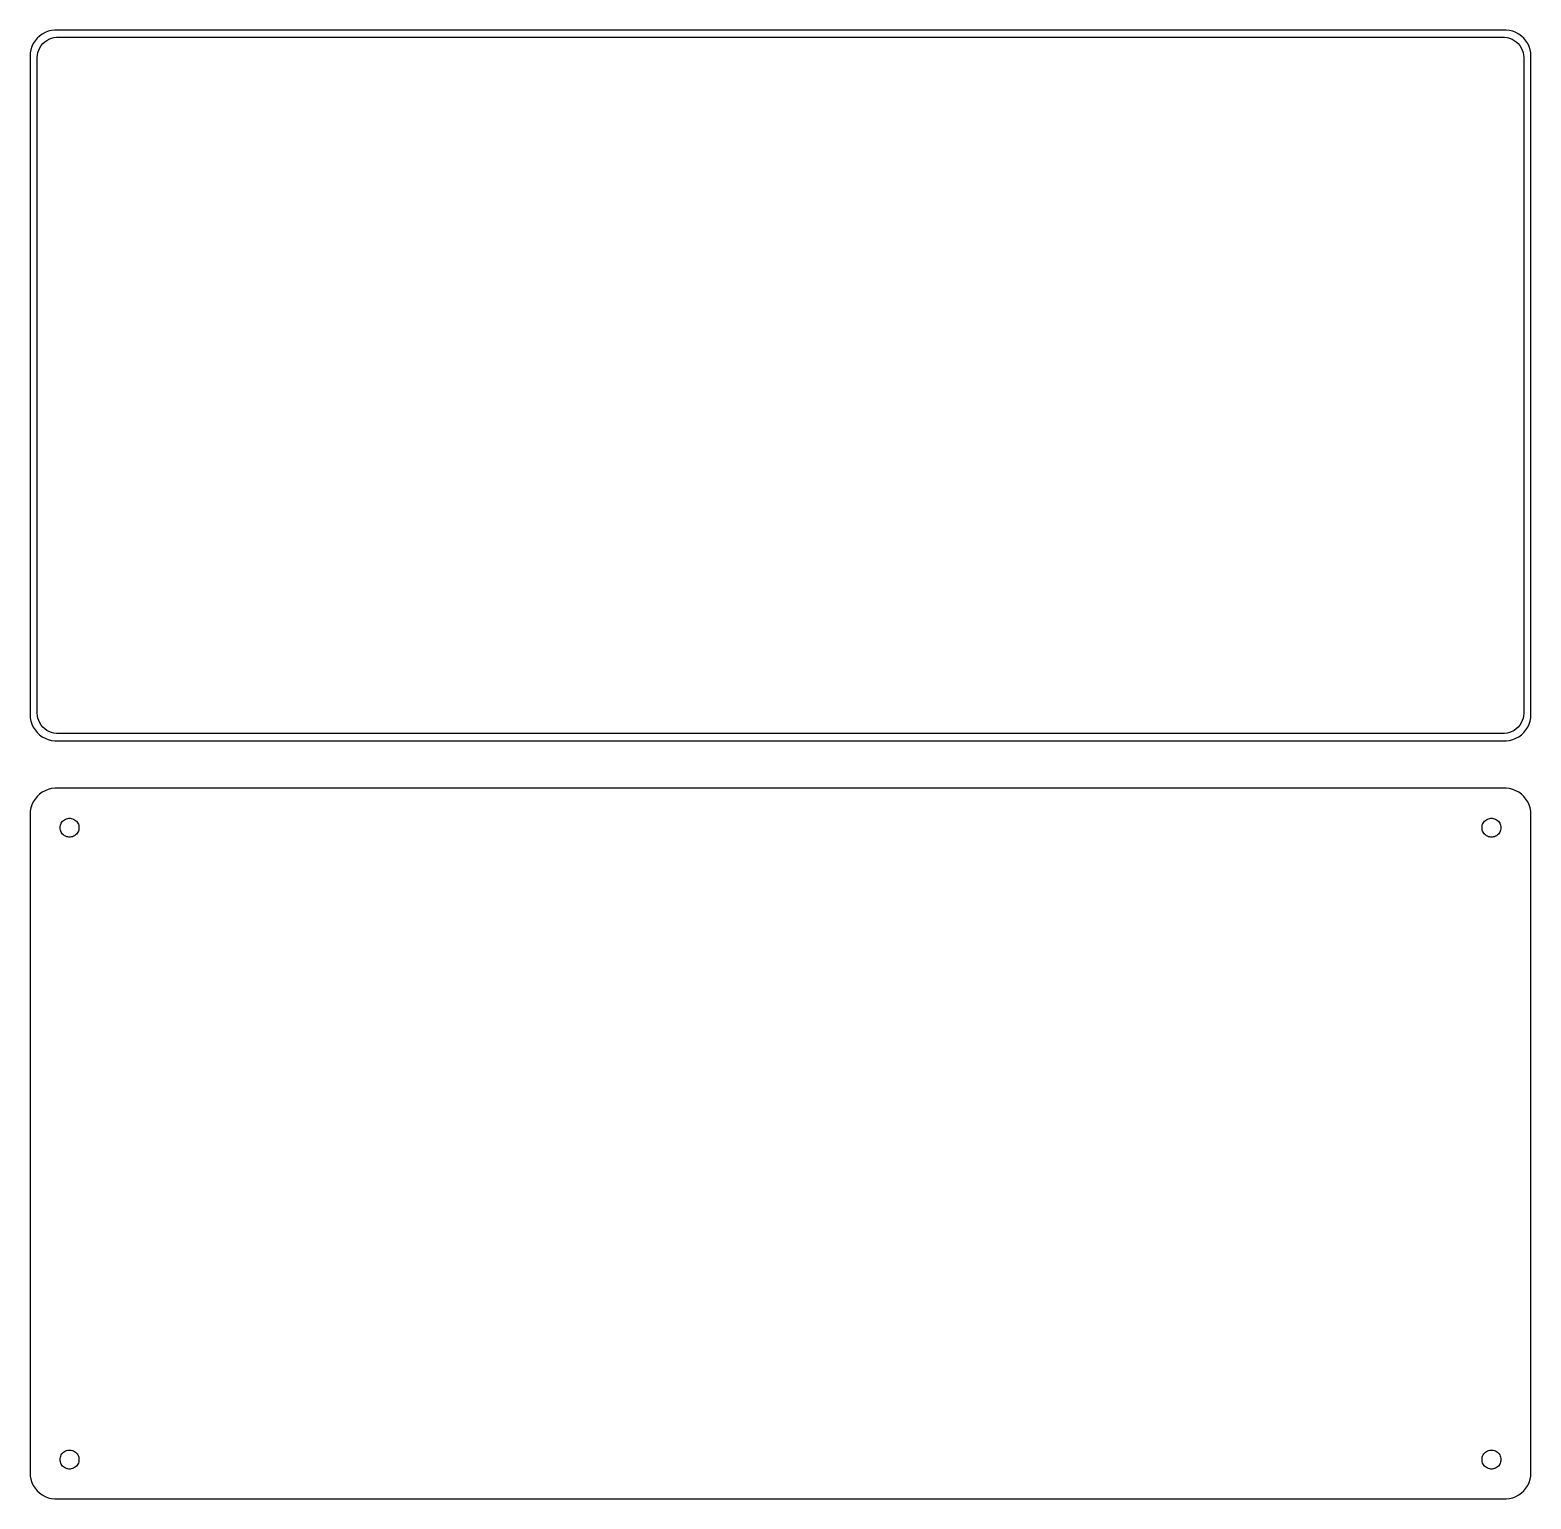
# Model space of a CAD drawing. Header units: metres. Extents: x -142 to 142, y 77 to 355.
import ezdxf

# ---------------------------------------------------------------- set-up
doc = ezdxf.new("R2010")
doc.units = ezdxf.units.M

msp = doc.modelspace()

# ---------------------------------------------------------------- linework, layer by layer
for p, q in [((-141.545, 353.439), (-141.882, 352.909)), ((-141.145, 353.923), (-141.545, 353.439)), ((-140.687, 354.353), (-141.145, 353.923)), ((-140.179, 354.722), (-140.687, 354.353)), ((-139.629, 355.024), (-140.179, 354.722)), ((-139.716, 353.231), (-139.323, 353.517)), ((-139.045, 355.255), (-139.629, 355.024)), ((-139.323, 353.517), (-138.898, 353.751)), ((-138.437, 355.411), (-139.045, 355.255)), ((-138.898, 353.751), (-138.446, 353.93)), ((-138.446, 353.93), (-137.975, 354.051)), ((-137.814, 355.49), (-138.437, 355.411)), ((-137.975, 354.051), (-137.493, 354.112)), ((137.814, 355.49), (-137.814, 355.49)), ((-137.493, 354.112), (137.493, 354.112)), ((137.493, 354.112), (137.975, 354.051)), ((138.437, 355.411), (137.814, 355.49)), ((137.975, 354.051), (138.446, 353.93)), ((139.045, 355.255), (138.437, 355.411)), ((138.446, 353.93), (138.898, 353.751)), ((138.898, 353.751), (139.323, 353.517)), ((139.629, 355.024), (139.045, 355.255)), ((139.323, 353.517), (139.716, 353.231)), ((140.179, 354.722), (139.629, 355.024)), ((140.687, 354.353), (140.179, 354.722)), ((141.145, 353.923), (140.687, 354.353)), ((141.545, 353.439), (141.145, 353.923)), ((141.882, 352.909), (141.545, 353.439)), ((-142.461, 351.127), (-142.5, 350.5)), ((-142.343, 351.743), (-142.461, 351.127)), ((-142.149, 352.341), (-142.343, 351.743)), ((-141.882, 352.909), (-142.149, 352.341)), ((-141.119, 350.25), (-141.089, 350.735)), ((-141.089, 350.735), (-140.998, 351.212)), ((-140.998, 351.212), (-140.848, 351.674)), ((-140.848, 351.674), (-140.641, 352.114)), ((-140.641, 352.114), (-140.38, 352.524)), ((-140.38, 352.524), (-140.071, 352.899)), ((-140.071, 352.899), (-139.716, 353.231)), ((139.716, 353.231), (140.071, 352.899)), ((140.071, 352.899), (140.38, 352.524)), ((140.38, 352.524), (140.641, 352.114)), ((140.641, 352.114), (140.848, 351.674)), ((140.848, 351.674), (140.998, 351.212)), ((140.998, 351.212), (141.089, 350.735)), ((141.089, 350.735), (141.119, 350.25)), ((142.149, 352.341), (141.882, 352.909)), ((142.343, 351.743), (142.149, 352.341)), ((142.461, 351.127), (142.343, 351.743)), ((142.5, 350.5), (142.461, 351.127)), ((-142.5, 350.5), (-142.5, 225.5)), ((-141.119, 225.75), (-141.119, 350.25)), ((141.119, 350.25), (141.119, 225.75)), ((142.5, 225.5), (142.5, 350.5)), ((-142.5, 225.5), (-142.461, 224.873)), ((-141.089, 225.265), (-141.119, 225.75)), ((-140.998, 224.788), (-141.089, 225.265)), ((141.089, 225.265), (140.998, 224.788)), ((141.119, 225.75), (141.089, 225.265)), ((142.461, 224.873), (142.5, 225.5)), ((-142.461, 224.873), (-142.343, 224.257)), ((-142.343, 224.257), (-142.149, 223.659)), ((-142.149, 223.659), (-141.882, 223.091)), ((-141.882, 223.091), (-141.545, 222.561)), ((-141.545, 222.561), (-141.145, 222.077)), ((-140.848, 224.326), (-140.998, 224.788)), ((-140.641, 223.886), (-140.848, 224.326)), ((-140.38, 223.476), (-140.641, 223.886)), ((-140.071, 223.101), (-140.38, 223.476)), ((-139.716, 222.769), (-140.071, 223.101)), ((-139.323, 222.483), (-139.716, 222.769)), ((-138.898, 222.249), (-139.323, 222.483)), ((139.323, 222.483), (138.898, 222.249)), ((139.716, 222.769), (139.323, 222.483)), ((140.071, 223.101), (139.716, 222.769)), ((140.38, 223.476), (140.071, 223.101)), ((140.641, 223.886), (140.38, 223.476)), ((140.848, 224.326), (140.641, 223.886)), ((140.998, 224.788), (140.848, 224.326)), ((141.145, 222.077), (141.545, 222.561)), ((141.545, 222.561), (141.882, 223.091)), ((141.882, 223.091), (142.149, 223.659)), ((142.149, 223.659), (142.343, 224.257)), ((142.343, 224.257), (142.461, 224.873)), ((-141.145, 222.077), (-140.687, 221.647)), ((-140.687, 221.647), (-140.179, 221.278)), ((-140.179, 221.278), (-139.629, 220.976)), ((-139.629, 220.976), (-139.045, 220.745)), ((-139.045, 220.745), (-138.437, 220.589)), ((-138.446, 222.07), (-138.898, 222.249)), ((-137.975, 221.949), (-138.446, 222.07)), ((-138.437, 220.589), (-137.814, 220.51)), ((-137.493, 221.888), (-137.975, 221.949)), ((-137.814, 220.51), (137.814, 220.51)), ((137.493, 221.888), (-137.493, 221.888)), ((137.975, 221.949), (137.493, 221.888)), ((137.814, 220.51), (138.437, 220.589)), ((138.446, 222.07), (137.975, 221.949)), ((138.437, 220.589), (139.045, 220.745)), ((138.898, 222.249), (138.446, 222.07)), ((139.045, 220.745), (139.629, 220.976)), ((139.629, 220.976), (140.179, 221.278)), ((140.179, 221.278), (140.687, 221.647)), ((140.687, 221.647), (141.145, 222.077)), ((-139.629, 211.024), (-140.179, 210.722)), ((-139.045, 211.255), (-139.629, 211.024)), ((-138.437, 211.411), (-139.045, 211.255)), ((-137.814, 211.49), (-138.437, 211.411)), ((137.814, 211.49), (-137.814, 211.49)), ((138.437, 211.411), (137.814, 211.49)), ((139.045, 211.255), (138.437, 211.411)), ((139.629, 211.024), (139.045, 211.255)), ((140.179, 210.722), (139.629, 211.024)), ((-142.149, 208.341), (-142.343, 207.743)), ((-141.882, 208.909), (-142.149, 208.341)), ((-141.545, 209.439), (-141.882, 208.909)), ((-141.145, 209.923), (-141.545, 209.439)), ((-140.687, 210.353), (-141.145, 209.923)), ((-140.179, 210.722), (-140.687, 210.353)), ((140.687, 210.353), (140.179, 210.722)), ((141.145, 209.923), (140.687, 210.353)), ((141.545, 209.439), (141.145, 209.923)), ((141.882, 208.909), (141.545, 209.439)), ((142.149, 208.341), (141.882, 208.909)), ((142.343, 207.743), (142.149, 208.341)), ((-142.461, 207.127), (-142.5, 206.5)), ((-142.5, 206.5), (-142.5, 81.5)), ((-142.343, 207.743), (-142.461, 207.127)), ((-136.456, 205.058), (-136.312, 205.232)), ((-136.312, 205.232), (-136.147, 205.387)), ((-136.147, 205.387), (-135.964, 205.52)), ((-135.964, 205.52), (-135.766, 205.629)), ((-135.766, 205.629), (-135.556, 205.712)), ((-135.556, 205.712), (-135.337, 205.768)), ((-135.337, 205.768), (-135.113, 205.796)), ((-135.113, 205.796), (-134.887, 205.796)), ((-134.887, 205.796), (-134.663, 205.768)), ((-134.663, 205.768), (-134.444, 205.712)), ((-134.444, 205.712), (-134.234, 205.629)), ((-134.234, 205.629), (-134.036, 205.52)), ((-134.036, 205.52), (-133.853, 205.387)), ((-133.853, 205.387), (-133.688, 205.232)), ((-133.688, 205.232), (-133.544, 205.058)), ((133.544, 205.058), (133.688, 205.232)), ((133.688, 205.232), (133.853, 205.387)), ((133.853, 205.387), (134.036, 205.52)), ((134.036, 205.52), (134.234, 205.629)), ((134.234, 205.629), (134.444, 205.712)), ((134.444, 205.712), (134.663, 205.768)), ((134.663, 205.768), (134.887, 205.796)), ((134.887, 205.796), (135.113, 205.796)), ((135.113, 205.796), (135.337, 205.768)), ((135.337, 205.768), (135.556, 205.712)), ((135.556, 205.712), (135.766, 205.629)), ((135.766, 205.629), (135.964, 205.52)), ((135.964, 205.52), (136.147, 205.387)), ((136.147, 205.387), (136.312, 205.232)), ((136.312, 205.232), (136.456, 205.058)), ((142.461, 207.127), (142.343, 207.743)), ((142.5, 206.5), (142.461, 207.127)), ((142.5, 81.5), (142.5, 206.5)), ((-136.8, 204), (-136.786, 204.226)), ((-136.786, 203.774), (-136.8, 204)), ((-136.786, 204.226), (-136.743, 204.448)), ((-136.743, 203.552), (-136.786, 203.774)), ((-136.743, 204.448), (-136.674, 204.663)), ((-136.674, 203.337), (-136.743, 203.552)), ((-136.674, 204.663), (-136.577, 204.867)), ((-136.577, 203.133), (-136.674, 203.337)), ((-136.577, 204.867), (-136.456, 205.058)), ((-136.456, 202.942), (-136.577, 203.133)), ((-136.312, 202.768), (-136.456, 202.942)), ((-136.147, 202.613), (-136.312, 202.768)), ((-135.964, 202.48), (-136.147, 202.613)), ((-135.766, 202.371), (-135.964, 202.48)), ((-135.556, 202.288), (-135.766, 202.371)), ((-134.234, 202.371), (-134.444, 202.288)), ((-134.036, 202.48), (-134.234, 202.371)), ((-133.853, 202.613), (-134.036, 202.48)), ((-133.688, 202.768), (-133.853, 202.613)), ((-133.544, 202.942), (-133.688, 202.768)), ((-133.544, 205.058), (-133.423, 204.867)), ((-133.423, 203.133), (-133.544, 202.942)), ((-133.423, 204.867), (-133.326, 204.663)), ((-133.326, 203.337), (-133.423, 203.133)), ((-133.326, 204.663), (-133.257, 204.448)), ((-133.257, 203.552), (-133.326, 203.337)), ((-133.257, 204.448), (-133.214, 204.226)), ((-133.214, 203.774), (-133.257, 203.552)), ((-133.214, 204.226), (-133.2, 204)), ((-133.2, 204), (-133.214, 203.774)), ((133.2, 204), (133.214, 204.226)), ((133.214, 203.774), (133.2, 204)), ((133.214, 204.226), (133.257, 204.448)), ((133.257, 203.552), (133.214, 203.774)), ((133.257, 204.448), (133.326, 204.663)), ((133.326, 203.337), (133.257, 203.552)), ((133.326, 204.663), (133.423, 204.867)), ((133.423, 203.133), (133.326, 203.337)), ((133.423, 204.867), (133.544, 205.058)), ((133.544, 202.942), (133.423, 203.133)), ((133.688, 202.768), (133.544, 202.942)), ((133.853, 202.613), (133.688, 202.768)), ((134.036, 202.48), (133.853, 202.613)), ((134.234, 202.371), (134.036, 202.48)), ((134.444, 202.288), (134.234, 202.371)), ((135.766, 202.371), (135.556, 202.288)), ((135.964, 202.48), (135.766, 202.371)), ((136.147, 202.613), (135.964, 202.48)), ((136.312, 202.768), (136.147, 202.613)), ((136.456, 202.942), (136.312, 202.768)), ((136.456, 205.058), (136.577, 204.867)), ((136.577, 203.133), (136.456, 202.942)), ((136.577, 204.867), (136.674, 204.663)), ((136.674, 203.337), (136.577, 203.133)), ((136.674, 204.663), (136.743, 204.448)), ((136.743, 203.552), (136.674, 203.337)), ((136.743, 204.448), (136.786, 204.226)), ((136.786, 203.774), (136.743, 203.552)), ((136.786, 204.226), (136.8, 204)), ((136.8, 204), (136.786, 203.774)), ((-135.337, 202.232), (-135.556, 202.288)), ((-135.113, 202.204), (-135.337, 202.232)), ((-134.887, 202.204), (-135.113, 202.204)), ((-134.663, 202.232), (-134.887, 202.204)), ((-134.444, 202.288), (-134.663, 202.232)), ((134.663, 202.232), (134.444, 202.288)), ((134.887, 202.204), (134.663, 202.232)), ((135.113, 202.204), (134.887, 202.204)), ((135.337, 202.232), (135.113, 202.204)), ((135.556, 202.288), (135.337, 202.232)), ((-136.147, 85.3869), (-135.964, 85.5198)), ((-135.964, 85.5198), (-135.766, 85.6287)), ((-135.766, 85.6287), (-135.556, 85.7119)), ((-135.556, 85.7119), (-135.337, 85.7681)), ((-135.337, 85.7681), (-135.113, 85.7964)), ((-135.113, 85.7964), (-134.887, 85.7964)), ((-134.887, 85.7964), (-134.663, 85.7681)), ((-134.663, 85.7681), (-134.444, 85.7119)), ((-134.444, 85.7119), (-134.234, 85.6287)), ((-134.234, 85.6287), (-134.036, 85.5198)), ((-134.036, 85.5198), (-133.853, 85.3869)), ((133.853, 85.3869), (134.036, 85.5198)), ((134.036, 85.5198), (134.234, 85.6287)), ((134.234, 85.6287), (134.444, 85.7119)), ((134.444, 85.7119), (134.663, 85.7681)), ((134.663, 85.7681), (134.887, 85.7964)), ((134.887, 85.7964), (135.113, 85.7964)), ((135.113, 85.7964), (135.337, 85.7681)), ((135.337, 85.7681), (135.556, 85.7119)), ((135.556, 85.7119), (135.766, 85.6287)), ((135.766, 85.6287), (135.964, 85.5198)), ((135.964, 85.5198), (136.147, 85.3869)), ((-136.8, 84), (-136.786, 84.2256)), ((-136.786, 83.7744), (-136.8, 84)), ((-136.786, 84.2256), (-136.743, 84.4476)), ((-136.743, 83.5524), (-136.786, 83.7744)), ((-136.743, 84.4476), (-136.674, 84.6626)), ((-136.674, 83.3374), (-136.743, 83.5524)), ((-136.674, 84.6626), (-136.577, 84.8672)), ((-136.577, 83.1328), (-136.674, 83.3374)), ((-136.577, 84.8672), (-136.456, 85.058)), ((-136.456, 82.942), (-136.577, 83.1328)), ((-136.456, 85.058), (-136.312, 85.2322)), ((-136.312, 82.7678), (-136.456, 82.942)), ((-136.312, 85.2322), (-136.147, 85.3869)), ((-136.147, 82.6131), (-136.312, 82.7678)), ((-133.853, 85.3869), (-133.688, 85.2322)), ((-133.688, 82.7678), (-133.853, 82.6131)), ((-133.688, 85.2322), (-133.544, 85.058)), ((-133.544, 82.942), (-133.688, 82.7678)), ((-133.544, 85.058), (-133.423, 84.8672)), ((-133.423, 83.1328), (-133.544, 82.942)), ((-133.423, 84.8672), (-133.326, 84.6626)), ((-133.326, 83.3374), (-133.423, 83.1328)), ((-133.326, 84.6626), (-133.257, 84.4476)), ((-133.257, 83.5524), (-133.326, 83.3374)), ((-133.257, 84.4476), (-133.214, 84.2256)), ((-133.214, 83.7744), (-133.257, 83.5524)), ((-133.214, 84.2256), (-133.2, 84)), ((-133.2, 84), (-133.214, 83.7744)), ((133.2, 84), (133.214, 84.2256)), ((133.214, 83.7744), (133.2, 84)), ((133.214, 84.2256), (133.257, 84.4476)), ((133.257, 83.5524), (133.214, 83.7744)), ((133.257, 84.4476), (133.326, 84.6626)), ((133.326, 83.3374), (133.257, 83.5524)), ((133.326, 84.6626), (133.423, 84.8672)), ((133.423, 83.1328), (133.326, 83.3374)), ((133.423, 84.8672), (133.544, 85.058)), ((133.544, 82.942), (133.423, 83.1328)), ((133.544, 85.058), (133.688, 85.2322)), ((133.688, 82.7678), (133.544, 82.942)), ((133.688, 85.2322), (133.853, 85.3869)), ((133.853, 82.6131), (133.688, 82.7678)), ((136.147, 85.3869), (136.312, 85.2322)), ((136.312, 82.7678), (136.147, 82.6131)), ((136.312, 85.2322), (136.456, 85.058)), ((136.456, 82.942), (136.312, 82.7678)), ((136.456, 85.058), (136.577, 84.8672)), ((136.577, 83.1328), (136.456, 82.942)), ((136.577, 84.8672), (136.674, 84.6626)), ((136.674, 83.3374), (136.577, 83.1328)), ((136.674, 84.6626), (136.743, 84.4476)), ((136.743, 83.5524), (136.674, 83.3374)), ((136.743, 84.4476), (136.786, 84.2256)), ((136.786, 83.7744), (136.743, 83.5524)), ((136.786, 84.2256), (136.8, 84)), ((136.8, 84), (136.786, 83.7744)), ((-142.5, 81.5), (-142.461, 80.8733)), ((-142.461, 80.8733), (-142.343, 80.2566)), ((-142.343, 80.2566), (-142.149, 79.6594)), ((-135.964, 82.4802), (-136.147, 82.6131)), ((-135.766, 82.3713), (-135.964, 82.4802)), ((-135.556, 82.2881), (-135.766, 82.3713)), ((-135.337, 82.2319), (-135.556, 82.2881)), ((-135.113, 82.2036), (-135.337, 82.2319)), ((-134.887, 82.2036), (-135.113, 82.2036)), ((-134.663, 82.2319), (-134.887, 82.2036)), ((-134.444, 82.2881), (-134.663, 82.2319)), ((-134.234, 82.3713), (-134.444, 82.2881)), ((-134.036, 82.4802), (-134.234, 82.3713)), ((-133.853, 82.6131), (-134.036, 82.4802)), ((134.036, 82.4802), (133.853, 82.6131)), ((134.234, 82.3713), (134.036, 82.4802)), ((134.444, 82.2881), (134.234, 82.3713)), ((134.663, 82.2319), (134.444, 82.2881)), ((134.887, 82.2036), (134.663, 82.2319)), ((135.113, 82.2036), (134.887, 82.2036)), ((135.337, 82.2319), (135.113, 82.2036)), ((135.556, 82.2881), (135.337, 82.2319)), ((135.766, 82.3713), (135.556, 82.2881)), ((135.964, 82.4802), (135.766, 82.3713)), ((136.147, 82.6131), (135.964, 82.4802)), ((142.149, 79.6594), (142.343, 80.2566)), ((142.343, 80.2566), (142.461, 80.8733)), ((142.461, 80.8733), (142.5, 81.5)), ((-142.149, 79.6594), (-141.882, 79.0912)), ((-141.882, 79.0912), (-141.545, 78.5611)), ((-141.545, 78.5611), (-141.145, 78.0773)), ((-141.145, 78.0773), (-140.687, 77.6474)), ((-140.687, 77.6474), (-140.179, 77.2784)), ((-140.179, 77.2784), (-139.629, 76.9759)), ((-139.629, 76.9759), (-139.045, 76.7447)), ((139.045, 76.7447), (139.629, 76.9759)), ((139.629, 76.9759), (140.179, 77.2784)), ((140.179, 77.2784), (140.687, 77.6474)), ((140.687, 77.6474), (141.145, 78.0773)), ((141.145, 78.0773), (141.545, 78.5611)), ((141.545, 78.5611), (141.882, 79.0912)), ((141.882, 79.0912), (142.149, 79.6594)), ((-139.045, 76.7447), (-138.437, 76.5886)), ((-138.437, 76.5886), (-137.814, 76.5099)), ((-137.814, 76.5099), (137.814, 76.5099)), ((137.814, 76.5099), (138.437, 76.5886)), ((138.437, 76.5886), (139.045, 76.7447))]:
    msp.add_line(p, q)

doc.saveas('drawing.dxf')
